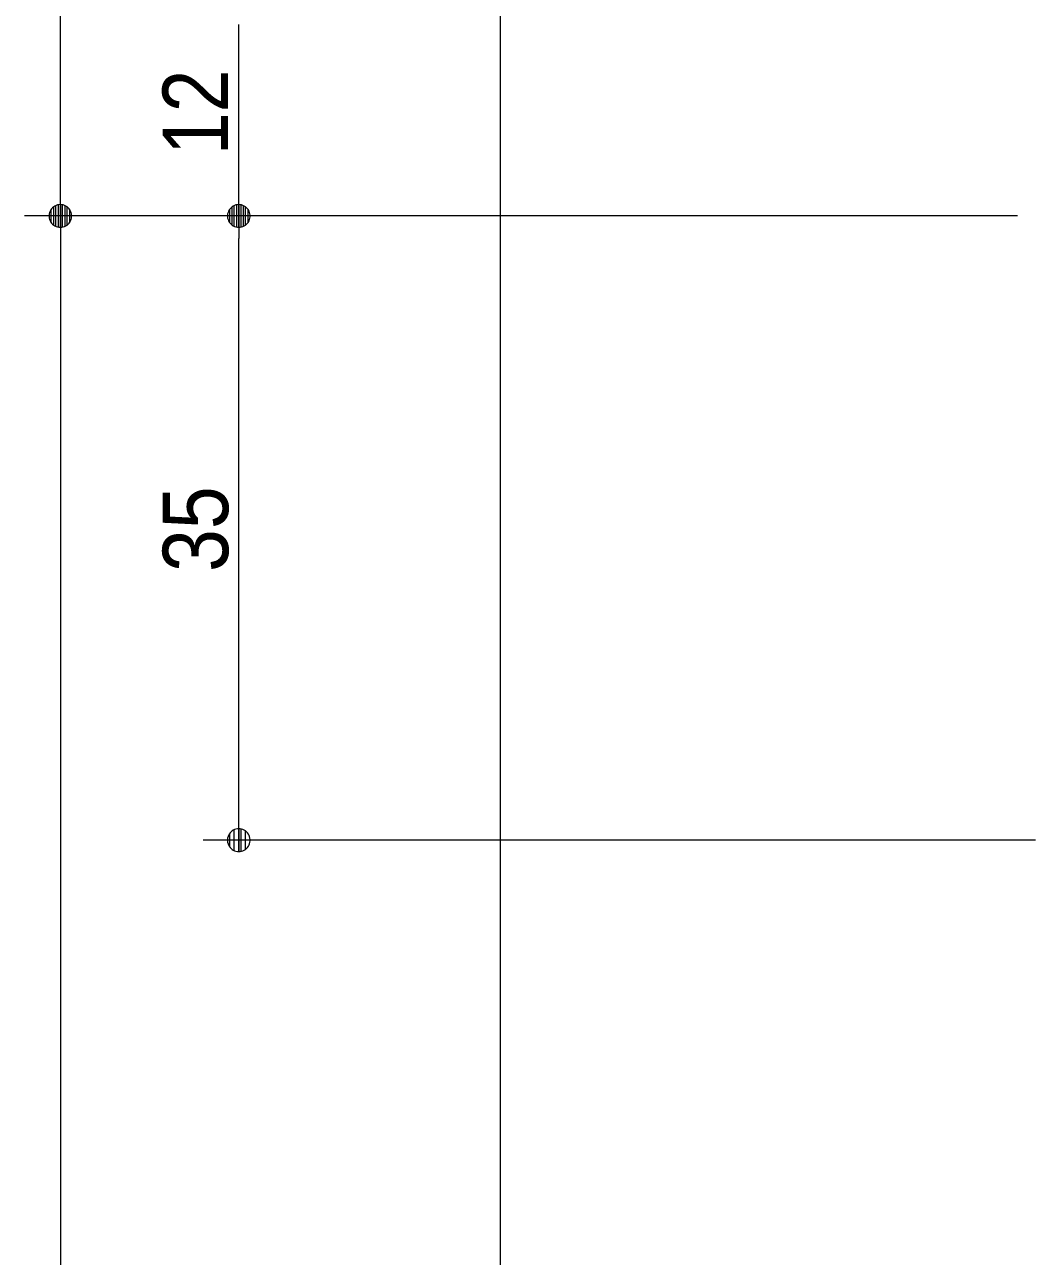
# Model space of a CAD drawing. Units: millimetres, scale not verified, with parts at other scales. Extents: x -6062 to 6062, y -3045 to 3045.
# Drawn here: x -226 to 341, y -43 to 648 of the extents above; entities that cross this region are included whole.
import ezdxf
from ezdxf.enums import TextEntityAlignment as Align

# ---------------------------------------------------------------- set-up
doc = ezdxf.new("R2010")
doc.units = ezdxf.units.MM
doc.header["$LTSCALE"] = 20
for name, color, linetype, lineweight in [('0-1_0', 7, 'Continuous', 9), ('0-2_2寸法-1', 7, 'Continuous', 9), ('0-4_3一般', 7, 'Continuous', 9)]:
    doc.layers.add(name, color=color, linetype=linetype, lineweight=lineweight)
doc.styles.add('ＭＳ Ｐゴシック', font='')
doc.styles.get('ＭＳ Ｐゴシック').set_extended_font_data('MS PGothic')

# ---------------------------------------------------------------- blocks, each defined once
blk = doc.blocks.new('グループ-92')
at = {"layer": '0-4_3一般'}
blk.add_line((36563.7, 19804.9), (36563.7, -40000), dxfattribs=at)
blk = doc.blocks.new('_Dot')
at = {"layer": '0-1_0'}
for p, q in [((-10, 0), (-20, 0)), ((9.78, 2), (-9.78, 2)), ((7.99, 6), (-7.99, 6)), ((9.16, -3.98), (-9.16, -3.98)), ((6, -7.98), (-6, -7.98))]:
    blk.add_line(p, q, dxfattribs=at)
for points in [[(10, 0), (9.92, 1.25), (9.69, 2.49), (9.3, 3.68), (8.76, 4.82), (8.09, 5.88), (7.29, 6.85), (6.37, 7.71), (5.36, 8.44), (4.26, 9.05), (3.09, 9.51), (1.87, 9.82), (0.63, 9.98), (-0.63, 9.98), (-1.87, 9.82), (-3.09, 9.51), (-4.26, 9.05), (-5.36, 8.44), (-6.37, 7.71), (-7.29, 6.85), (-8.09, 5.88), (-8.76, 4.82), (-9.3, 3.68), (-9.69, 2.49), (-9.92, 1.25), (-10, 0), (0, 0)], [(-10, 0), (-9.92, -1.25), (-9.69, -2.49), (-9.3, -3.68), (-8.76, -4.82), (-8.09, -5.88), (-7.29, -6.85), (-6.37, -7.71), (-5.36, -8.44), (-4.26, -9.05), (-3.09, -9.51), (-1.87, -9.82), (-0.63, -9.98), (0.63, -9.98), (1.87, -9.82), (3.09, -9.51), (4.26, -9.05), (5.36, -8.44), (6.37, -7.71), (7.29, -6.85), (8.09, -5.88), (8.76, -4.82), (9.3, -3.68), (9.69, -2.49), (9.92, -1.25), (10, 0), (0, 0)]]:
    blk.add_lwpolyline(points, close=True, dxfattribs=at)

msp = doc.modelspace()

# ---------------------------------------------------------------- linework, layer by layer
at = {"layer": '0-2_2寸法-1'}
for p, q in [((-205.69, 552.96), (-205.69, 977.53)), ((-105.69, 552.96), (-105.69, 647.53)), ((-125.69, 540.25), (-225.69, 540.25)), ((-125.69, 540.25), (-225.69, 540.25)), ((330.68, 540.25), (-125.69, 540.25)), ((330.68, 540.25), (-125.69, 540.25)), ((-205.69, 527.53), (-205.69, -1857.29)), ((-105.69, 202.96), (-105.69, 527.53)), ((340.68, 190.25), (-125.69, 190.25))]:
    msp.add_line(p, q, dxfattribs=at)

# ---------------------------------------------------------------- block references
at = {"layer": '0-2_2寸法-1', "xscale": 0.6356201, "yscale": 0.6356201}
for p, rotation in [((-205.69, 540.25), 270), ((-105.69, 540.25), 270), ((-205.69, 540.25), 90), ((-105.69, 540.25), 90), ((-105.69, 190.25), 270)]:
    msp.add_blockref('_Dot', p, dxfattribs=dict(at, rotation=rotation))
at = {"layer": '0-4_3一般', "xscale": 0.05, "yscale": 0.05}
msp.add_blockref('グループ-92', (-1787.5, 0), dxfattribs=at)

# ---------------------------------------------------------------- texts
at = {"layer": '0-2_2寸法-1', "style": 'ＭＳ Ｐゴシック', "width": 0.9}
for s, p in [('12', (-100.73, 574.32)), ('35', (-100.63, 340.65))]:
    msp.add_text(s, height=36.66, rotation=90, dxfattribs=at).set_placement(p, align=Align.BOTTOM_LEFT)

doc.saveas('drawing.dxf')
